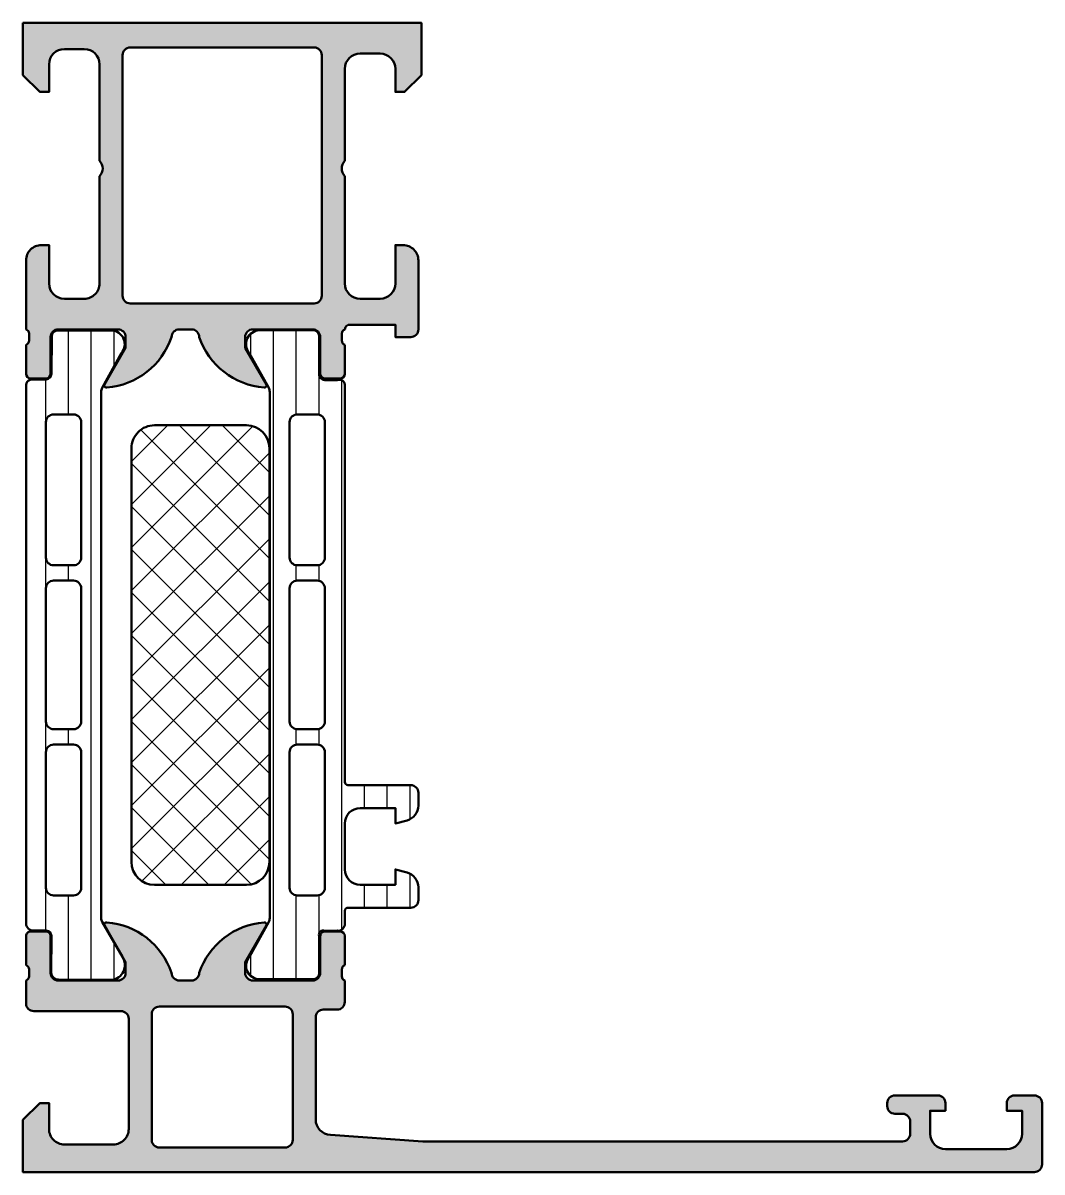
# Model space of a CAD drawing. Extents: x 0 to 66.5, y 0 to 75.
import ezdxf

# ---------------------------------------------------------------- set-up
doc = ezdxf.new("R2010")
doc.units = 0
for name, color, linetype, lineweight in [('0S-Alu contour', 7, 'Continuous', 50), ('0S-Alu hatch', 252, 'Continuous', 25), ('0S-Plastic contour', 254, 'Continuous', 50), ('0S-Plastic hatch', 253, 'Continuous', 25), ('0S-PT contour', 91, 'Continuous', 50), ('0S-PT hatch', 103, 'Continuous', 25)]:
    doc.layers.add(name, color=color, linetype=linetype, lineweight=lineweight)
pattern_1 = [(90, (0, 0), (-1.4859, 0), [])]

# ---------------------------------------------------------------- blocks, each defined once
blk = doc.blocks.new('345140__3A5CE8E8_2E80_4DE3_9495_F932946E5FD6_')
at = {"layer": '0S-Alu hatch'}
h = blk.add_hatch(color=256, dxfattribs=at)
edge = h.paths.add_edge_path()
edge.add_line((0.0001574706984684, 75), (0.0001574706984719, 71.59999843788682))
edge.add_line((0.0001574706984719, 71.59999843788682), (1.100133056635961, 70.50000020218431))
edge.add_line((1.100133056635961, 70.50000020218431), (1.7001391601516, 70.50000020218431))
edge.add_line((1.7001391601516, 70.50000020218431), (1.700139158585913, 72.2999546848608))
edge.add_ellipse((2.700195120317409, 72.2999546848608), major_axis=(-1.000055961731495, 0), ratio=1, start_angle=270, end_angle=360, ccw=False)
edge.add_line((2.700195120317408, 73.3000106465923), (4.000118977916916, 73.30001064493649))
edge.add_ellipse((4.000118976628976, 72.30000457577535), major_axis=(-1.000006069161145, 0), ratio=1, start_angle=180, end_angle=269.9999999262069, ccw=False)
edge.add_line((5.000125045790121, 72.30000457577535), (5.000125045771707, 65.99999972534715))
edge.add_ellipse((4.475149253439255, 65.49999972534715), major_axis=(-0.7249824705019325, 0), ratio=1, start_angle=136.3958616163865, end_angle=223.6041383836135, ccw=False)
edge.add_line((5.000125045771707, 64.99999972534715), (5.000125046254437, 57.99996865398469))
edge.add_ellipse((4.000156117134165, 57.99996865398469), major_axis=(-0.9999689291202722, 0), ratio=1, start_angle=90, end_angle=180, ccw=False)
edge.add_line((4.000156117134164, 56.99999972486442), (2.700157974964741, 56.99999972513244))
edge.add_ellipse((2.700157975336073, 58.00001854049391), major_axis=(-1.000018815361471, 0), ratio=1, start_angle=0, end_angle=89.9999999787247, ccw=False)
edge.add_line((1.700139159974601, 58.00001854049391), (1.700139160151589, 60.49999972534715))
edge.add_line((1.700139160151589, 60.49999972534715), (1.200173525720116, 60.49999972593763))
edge.add_arc((1.200173525720116, 59.49996535977863), 1.000034366158999, 89.99999999999999, 180)
edge.add_line((0.2001391595611173, 59.49996535977863), (0.2001391601515934, 54.99999209595261))
edge.add_ellipse((0.1217892216586335, 54.73282216398859), major_axis=(-0.278421416933952, 0), ratio=1, start_angle=178.8177300699855, end_angle=253.6557596835142, ccw=False)
edge.add_line((0.40015136718284, 54.72707748413066), (0.4001513671828399, 54.27349472045897))
edge.add_ellipse((0.121200263703141, 54.26787859676678), major_axis=(-0.2790076324724248, 0), ratio=1, start_angle=106.43499743846701, end_angle=181.1533803407863, ccw=False)
edge.add_line((0.2001391601515914, 54.00027084350583), (0.2001391601515899, 52.10028915405271))
edge.add_arc((0.500139160151587, 52.10028915405271), 0.2999999999999971, 180, 270)
edge.add_line((0.500139160151587, 51.80028915405272), (1.50011474608909, 51.80028915405272))
edge.add_arc((1.50011474608909, 52.10028915405271), 0.2999999999999971, 270, 360)
edge.add_line((1.800114746089088, 52.10028915405271), (1.800114745377682, 54.50024417056831))
edge.add_ellipse((2.300141419026619, 54.5002441705683), major_axis=(-0.5000266736489376, 0), ratio=1, start_angle=269.9978102314421, end_angle=360, ccw=False)
edge.add_line((2.300160529381642, 55.00027084385205), (6.200016656277973, 55.00012179546044))
edge.add_ellipse((6.199997547166002, 54.50013467805168), major_axis=(-0.499987117773932, 0), ratio=1, start_angle=180, end_angle=269.99781020064813, ccw=False)
edge.add_line((6.699984664939933, 54.50013467805168), (6.699984664912335, 53.80012484741747))
edge.add_line((6.699984664912335, 53.80012484741747), (5.311740036006072, 51.39560671997603))
edge.add_arc((5.435582751888044, 51.33769689995991), 0.1367134431258405, 154.9388426485064, 284.9266257937783)
edge.add_arc((5.082368910446508, 56.06599274338801), 4.875892439423827, 274.5692014039208, 341.2677855828937)
edge.add_ellipse((10.19998485255331, 54.50012160801862), major_axis=(-0.5000001876410686, 0), ratio=1, start_angle=270.00000000094815, end_angle=359.9999785025289, ccw=False)
edge.add_line((10.19998485254504, 55.00012179565969), (11.0001563416835, 55.00012179567289))
edge.add_ellipse((11.0001563416835, 54.50012543501626), major_axis=(-0.4999963606566383, 0), ratio=1, start_angle=179.9995829571355, end_angle=270, ccw=False)
edge.add_arc((16.12062190575922, 56.06965572022724), 4.879771756982369, 198.7621854596147, 265.400827553559)
edge.add_arc((15.76322648248944, 51.33880868128462), 0.1374545691289006, 255.7276897628194, 384.4068417937042)
edge.add_line((15.88839733123315, 51.39560671997602), (14.50015270232688, 53.80012484741746))
edge.add_line((14.50015270232688, 53.80012484741746), (14.50015270229929, 54.50013467805168))
edge.add_ellipse((15.00013982007323, 54.50013467805168), major_axis=(-0.4999871177739426, 0), ratio=1, start_angle=269.9982106718851, end_angle=360, ccw=False)
edge.add_line((15.00015543450443, 55.0001217955818), (18.90014030991278, 55.00000000046758))
edge.add_ellipse((18.90012469424531, 54.49997332706248), major_axis=(-0.5000266736489385, 0), ratio=1, start_angle=180, end_angle=269.9982106717751, ccw=False)
edge.add_line((19.40015136789425, 54.49997332706248), (19.40015136718284, 52.10001831063578))
edge.add_arc((19.70015136718284, 52.10001831054686), 0.3000000000000043, 180, 270)
edge.add_line((19.70015136718284, 51.80001831054686), (20.70012695312034, 51.80001831054686))
edge.add_arc((20.70012695312034, 52.10001831054686), 0.3000000000000043, 270, 360)
edge.add_line((21.00012695312035, 52.10001831054686), (21.00012695312035, 54))
edge.add_ellipse((21.11859771858563, 54.29654686523864), major_axis=(-0.3193358194014536, 0), ratio=1, start_angle=4.188379779241984, end_angle=68.22324244151127, ccw=False)
edge.add_line((20.80011474608909, 54.27322387695312), (20.80011474608909, 54.72680664062498))
edge.add_ellipse((21.11870884865205, 54.70350972941933), major_axis=(-0.3194447499327866, 0), ratio=1, start_angle=291.7645361812771, end_angle=355.8177407058039, ccw=False)
edge.add_line((21.00026094961193, 55.00018302358752), (21.04028052520113, 55.15022492508081))
edge.add_ellipse((21.29947245831413, 55.00083297190196), major_axis=(-0.2991628550897488, 0), ratio=1, start_angle=269.8779019582035, end_angle=330.0418931652756, ccw=False)
edge.add_line((21.30010997771694, 55.29999514771043), (24.30001830577385, 55.29999514771043))
edge.add_line((24.30001830577385, 55.29999514771043), (24.30001830577385, 54.49999972534715))
edge.add_line((24.30001830577385, 54.49999972534715), (25.30005286085724, 54.50000735381119))
edge.add_arc((25.3000490463945, 54.99997661371016), 0.4999692599135193, 270.0004371321068, 359.999222876017)
edge.add_line((25.80001830626204, 54.999969832441), (25.80007934466332, 59.49989869042231))
edge.add_arc((24.79999187036116, 59.49991225477821), 1.000087474394157, 359.9992228877419, 450)
edge.add_line((24.79999187036116, 60.49999972917237), (24.3000793409301, 60.49999972534715))
edge.add_line((24.3000793409301, 60.49999972534715), (24.30007934474892, 58.00008712280979))
edge.add_ellipse((23.29999194345704, 58.00008712280978), major_axis=(-1.000087401291885, 0), ratio=1, start_angle=90, end_angle=180, ccw=False)
edge.add_line((23.29999194345704, 56.9999997215179), (22.00008942679752, 56.99999972361866))
edge.add_ellipse((22.00008942974336, 58.00005852307612), major_axis=(-1.000058799457455, 0), ratio=1, start_angle=0, end_angle=89.99999983122598, ccw=False)
edge.add_line((21.0000306302859, 58.00005852307612), (21.00003063201439, 64.99999972534715))
edge.add_ellipse((21.52486997233274, 65.49999972534715), major_axis=(-0.7248836686985065, 0), ratio=1, start_angle=-43.61157673631351, end_angle=43.61157673631362, ccw=False)
edge.add_line((21.00003063201439, 65.99999972534715), (21.00003063090152, 72.00038766034935))
edge.add_ellipse((22.00008544070263, 72.00038766034936), major_axis=(-1.00005480980111, 0), ratio=1, start_angle=270, end_angle=360, ccw=False)
edge.add_line((22.00008544070263, 73.00044247015047), (23.29999301567918, 73.00044247238465))
edge.add_ellipse((23.29999301452374, 72.00035614156478), major_axis=(-1.000086330819868, 0), ratio=1, start_angle=180, end_angle=269.99999993380396, ccw=False)
edge.add_line((24.30007934534361, 72.00035614156478), (24.3000793409301, 70.49999257278978))
edge.add_line((24.3000793409301, 70.49999257278978), (24.9000549268676, 70.49999257278978))
edge.add_line((24.9000549268676, 70.49999257278978), (26.00003051757813, 71.5999679203087))
edge.add_line((26.00003051757813, 71.5999679203087), (26, 75))
edge.add_line((26, 75), (0.0001574706984684, 75))
edge = h.paths.add_edge_path()
edge.add_ellipse((7.000143045428377, 72.89999111938252), major_axis=(-0.5000027408751038, 0), ratio=1, start_angle=270, end_angle=360, ccw=False)
edge.add_line((7.000143045428377, 73.39999386025762), (19.00001263235802, 73.39999386025761))
edge.add_ellipse((19.00001263235771, 72.89999111938249), major_axis=(-0.500002740875118, 0), ratio=1, start_angle=180, end_angle=269.9999999999642, ccw=False)
edge.add_line((19.50001537323283, 72.89999111938249), (19.50001537322533, 57.19999667358933))
edge.add_ellipse((19.00001263235771, 57.19999941445696), major_axis=(-0.5000027408751234, 0), ratio=1, start_angle=90.00000000003581, end_angle=179.9996859215194, ccw=False)
edge.add_line((19.00001263235803, 56.69999667358183), (7.000143045428369, 56.69999667358183))
edge.add_ellipse((7.000143045428369, 57.19999941445693), major_axis=(-0.5000027408751038, 0), ratio=1, start_angle=0, end_angle=90, ccw=False)
edge.add_line((6.500140304553266, 57.19999941445693), (6.500140304553273, 72.89999111938252))
at = {"layer": '0S-Alu contour', "color": 7}
for points in [[(0.0001574706984684, 75), (0.0001574706984719, 71.59999843788682), (1.100133056635961, 70.50000020218431), (1.7001391601516, 70.50000020218431), (1.700139158585913, 72.2999546848608)], [(24.30007934534361, 72.00035614156478), (24.3000793409301, 70.49999257278978), (24.9000549268676, 70.49999257278978), (26.00003051757813, 71.5999679203087), (26, 75), (0.0001574706984684, 75)], [(2.700195120317408, 73.3000106465923), (4.000118977916916, 73.30001064493649)], [(6.500140304553266, 57.19999941445693), (6.500140304553273, 72.89999111938252)], [(7.000143045428377, 73.39999386025762), (19.00001263235802, 73.39999386025761)], [(19.50001537323283, 72.89999111938249), (19.50001537322533, 57.19999667358933)], [(22.00008544070263, 73.00044247015047), (23.29999301567918, 73.00044247238465)], [(5.000125045790121, 72.30000457577535), (5.000125045771707, 65.99999972534715)], [(21.00003063201439, 65.99999972534715), (21.00003063090152, 72.00038766034935)], [(5.000125045771707, 64.99999972534715), (5.000125046254437, 57.99996865398469)], [(21.0000306302859, 58.00005852307612), (21.00003063201439, 64.99999972534715)], [(1.700139159974601, 58.00001854049391), (1.700139160151589, 60.49999972534715), (1.200173525720116, 60.49999972593763)], [(24.79999187036116, 60.49999972917237), (24.3000793409301, 60.49999972534715), (24.30007934474892, 58.00008712280979)], [(0.2001391595611173, 59.49996535977863), (0.2001391601515934, 54.99999209595261)], [(25.80001830626204, 54.999969832441), (25.80007934466332, 59.49989869042231)], [(4.000156117134164, 56.99999972486442), (2.700157974964741, 56.99999972513244)], [(19.00001263235803, 56.69999667358183), (7.000143045428369, 56.69999667358183)], [(23.29999194345704, 56.9999997215179), (22.00008942679752, 56.99999972361866)], [(2.300160529381642, 55.00027084385205), (6.200016656277973, 55.00012179546044)], [(10.19998485254504, 55.00012179565969), (11.0001563416835, 55.00012179567289)], [(15.00015543450443, 55.0001217955818), (18.90014030991278, 55.00000000046758)], [(21.00026094961193, 55.00018302358752), (21.04028052520113, 55.15022492508081)], [(21.30010997771694, 55.29999514771043), (24.30001830577385, 55.29999514771043), (24.30001830577385, 54.49999972534715), (25.30005286085724, 54.50000735381119)], [(0.2001391601515914, 54.00027084350583), (0.2001391601515899, 52.10028915405271)], [(0.40015136718284, 54.72707748413066), (0.4001513671828399, 54.27349472045897)], [(1.800114746089088, 52.10028915405271), (1.800114745377682, 54.50024417056831)], [(6.699984664939933, 54.50013467805168), (6.699984664912335, 53.80012484741747), (5.311740036006072, 51.39560671997603)], [(15.88839733123315, 51.39560671997602), (14.50015270232688, 53.80012484741746), (14.50015270229929, 54.50013467805168)], [(19.40015136789425, 54.49997332706248), (19.40015136718284, 52.10001831063578)], [(20.80011474608909, 54.27322387695312), (20.80011474608909, 54.72680664062498)], [(21.00012695312035, 52.10001831054686), (21.00012695312035, 54)], [(0.500139160151587, 51.80028915405272), (1.50011474608909, 51.80028915405272)], [(19.70015136718284, 51.80001831054686), (20.70012695312034, 51.80001831054686)]]:
    blk.add_lwpolyline(points, dxfattribs=at)
at = {"layer": '0S-Alu contour', "color": 7, "extrusion": (0, 0, -1)}
for centre, radius, start, end in [((-2.700195120317409, 72.2999546848608), 1.000055961731495, 0, 89.99999999999999), ((-4.000118976628976, 72.30000457577535), 1.000006069161145, 90.0000000737931, 180), ((-7.000143045428377, 72.89999111938252), 0.5000027408751038, 0, 90), ((-19.00001263235771, 72.89999111938249), 0.500002740875118, 90.00000000003583, 180), ((-22.00008544070263, 72.00038766034936), 1.00005480980111, 0, 90), ((-23.29999301452374, 72.00035614156478), 1.000086330819868, 90.00000006619604, 180), ((-4.475149253439255, 65.49999972534715), 0.7249824705019325, 136.3958616163865, 223.6041383836135), ((-21.52486997233274, 65.49999972534715), 0.7248836686985065, 316.3884232636864, 43.61157673631359), ((-2.700157975336073, 58.00001854049391), 1.000018815361471, 270.0000000212753, 0), ((-4.000156117134165, 57.99996865398469), 0.9999689291202722, 180, 270.0000000000001), ((-22.00008942974336, 58.00005852307612), 1.000058799457455, 270.000000168774, 0), ((-23.29999194345704, 58.00008712280978), 1.000087401291885, 180, 270), ((-7.000143045428369, 57.19999941445693), 0.5000027408751038, 270, 0), ((-19.00001263235771, 57.19999941445696), 0.5000027408751234, 180.0003140784807, 269.9999999999642), ((-0.1217892216586335, 54.73282216398859), 0.278421416933952, 106.3442403164858, 181.1822699300146), ((-2.300141419026619, 54.5002441705683), 0.5000266736489376, 0, 90.00218976855793), ((-6.199997547166002, 54.50013467805168), 0.499987117773932, 90.0021897993519, 180), ((-10.19998485255331, 54.50012160801862), 0.5000001876410686, 2.14974711152e-05, 89.99999999905182), ((-11.0001563416835, 54.50012543501626), 0.4999963606566383, 90, 180.0004170428646), ((-15.00013982007323, 54.50013467805168), 0.4999871177739426, 0, 90.0017893281149), ((-18.90012469424531, 54.49997332706248), 0.5000266736489385, 90.00178932822492, 180), ((-21.11870884865205, 54.70350972941933), 0.3194447499327866, 4.182259294196083, 68.23546381872292), ((-21.29947245831413, 55.00083297190196), 0.2991628550897489, 29.95810683472437, 90.1220980417965), ((-0.121200263703141, 54.26787859676678), 0.2790076324724248, 178.8466196592137, 253.565002561533), ((-21.11859771858563, 54.29654686523864), 0.3193358194014536, 291.7767575584887, 355.811620220758)]:
    blk.add_arc(centre, radius, start, end, dxfattribs=at)
at = {"layer": '0S-Alu contour', "color": 7}
for centre, radius, start, end in [((1.200173525720116, 59.49996535977863), 1.000034366158999, 89.99999999999999, 180), ((24.79999187036116, 59.49991225477821), 1.000087474394157, 359.9992228877419, 90), ((25.3000490463945, 54.99997661371016), 0.4999692599135193, 270.0004371321068, 359.999222876017), ((5.082368910446508, 56.06599274338801), 4.875892439423827, 274.5692014039208, 341.2677855828937), ((16.12062190575922, 56.06965572022724), 4.879771756982369, 198.7621854596147, 265.400827553559), ((0.500139160151587, 52.10028915405271), 0.2999999999999971, 180, 270), ((1.50011474608909, 52.10028915405271), 0.2999999999999971, 270, 0), ((19.70015136718284, 52.10001831054686), 0.3000000000000043, 180, 270), ((20.70012695312034, 52.10001831054686), 0.3000000000000043, 270, 0), ((5.435582751888044, 51.33769689995991), 0.1367134431258405, 154.9388426485064, 284.9266257937783), ((15.76322648248944, 51.33880868128462), 0.1374545691289006, 255.7276897628194, 24.40684179370422)]:
    blk.add_arc(centre, radius, start, end, dxfattribs=at)
blk = doc.blocks.new('284029__6C967321_8BCE_436F_8536_3981A26E4BB9___B4B2173B_3DB2_45FA_884F_C3C6D4D5EE3D_')
at = {"layer": '0S-Plastic hatch'}
h = blk.add_hatch(dxfattribs=at)
h.set_pattern_fill('ANSI31', color=256, scale=0.4680000000000001, angle=45, style=0)
h.set_pattern_definition(pattern_1)
edge = h.paths.add_edge_path()
edge.add_line((16.09999719054779, 50.928328427856), (16.10108350294099, 16.57406071779393))
edge.add_ellipse((15.60108350319096, 16.57404490735072), major_axis=(-0.5000000000000064, 0), ratio=1, start_angle=150.0020786985154, end_angle=180.0018117430833, ccw=False)
edge.add_line((16.03410527483152, 16.32406061727377), (14.77427940427123, 14.04035601601887))
edge.add_arc((15.44455434043969, 13.46508368657681), 0.8832931240971642, 139.3617207793008, 268.0641161730198)
edge.add_line((15.41471571078897, 12.58229469748718), (18.89125720659501, 12.58229469748718))
edge.add_arc((18.91920642901632, 12.98455624391015), 0.4032313365359262, 266.0254638757772, 363.6279565234689)
edge.add_line((19.3216296786772, 13.01007170778847), (19.32668146380007, 15.41007007712664))
edge.add_ellipse((19.58873579503083, 15.49028884823142), major_axis=(-0.2740575190618956, 0), ratio=1, start_angle=-111.8666704224758, end_angle=17.020137283263296, ccw=False)
edge.add_line((19.69080796634633, 15.7446287695912), (20.50113929916125, 15.75395173552451))
edge.add_arc((20.56850854711633, 16.18219831329273), 0.4335132603972247, 261.0598321009001, 363.693875231136)
edge.add_line((21.00112118844271, 16.21012767964506), (21.00244173343265, 17.0511999247707))
edge.add_ellipse((21.20244173343264, 17.05119992477283), major_axis=(-0.1999999999999886, 0), ratio=1, start_angle=270, end_angle=360, ccw=False)
edge.add_line((21.20244173343264, 17.25119992477281), (25.30244173342101, 17.25119992477281))
edge.add_arc((25.30244173342101, 17.75119992477281), 0.5000000000000036, 270, 360)
edge.add_line((25.80244173342101, 17.75119992477281), (25.80244173342055, 18.5819491481314))
edge.add_arc((24.80244173342109, 18.58194914813084), 0.9999999999994599, 0, 74.99999999881398)
edge.add_line((25.06126077854347, 19.54787497441403), (24.30244173342112, 19.75119992477275))
edge.add_line((24.30244173342112, 19.75119992477275), (24.302441733421, 18.75119992477281))
edge.add_line((24.302441733421, 18.75119992477281), (22.00244173343352, 18.75119992477281))
edge.add_ellipse((22.00415097915386, 19.75532640897445), major_axis=(-1.004127938958017, 0), ratio=1, start_angle=0.23408772135940126, end_angle=89.90246998472912, ccw=False)
edge.add_line((21.00003142070596, 19.75122395379788), (21.00003142070597, 22.75110230794217))
edge.add_ellipse((22.00415076727368, 22.74707395209522), major_axis=(-1.004127427074073, 0), ratio=1, start_angle=270.0975179748876, end_angle=359.7701403215255, ccw=False)
edge.add_line((22.00244173343606, 23.75119992477282), (24.30244173342101, 23.75119992477282))
edge.add_line((24.30244173342101, 23.75119992477282), (24.30244173342101, 22.75119992477281))
edge.add_line((24.30244173342101, 22.75119992477281), (25.06126077850767, 22.95452487509188))
edge.add_arc((24.80244173342088, 23.92045070138523), 1.000000000000064, 284.9999999990658, 360)
edge.add_line((25.80244173342094, 23.92045070138523), (25.80244173342095, 24.75119992477287))
edge.add_arc((25.302441733421, 24.75119992477288), 0.4999999999999503, 0, 89.99999999999959)
edge.add_line((25.30244173342101, 25.25119992477283), (21.20244173343226, 25.25119992477282))
edge.add_ellipse((21.20417028632799, 25.45537302061607), major_axis=(-0.2041804127758791, 0), ratio=1, start_angle=1.1558689438039096, end_angle=89.5149389341509, ccw=False)
edge.add_line((21.00003142070596, 25.45125422177676), (21.00000849914795, 51.29262103132893))
edge.add_arc((20.63668122101281, 51.34922155597173), 0.367709573477402, 351.1454142315762, 471.8227117251533)
edge.add_line((20.49999038908544, 51.69058052669601), (19.68965905628717, 51.69611319569975))
edge.add_ellipse((19.69230922716283, 52.06527232379972), major_axis=(-0.3691686406849819, 0), ratio=1, start_angle=-4.239506456008485, end_angle=89.58868415770633, ccw=False)
edge.add_line((19.32415072745141, 52.09256342776115), (19.32359141249395, 54.49256182114654))
edge.add_arc((18.91766020671792, 54.54193255763111), 0.4089225029804655, 353.0655502631184, 453.8958907689712)
edge.add_line((18.88987648373765, 54.94991010380388), (15.41333498793194, 54.95175802088023))
edge.add_arc((15.47884984092337, 54.0385964783062), 0.9155087103892959, 94.10365924131355, 219.0411477917761)
edge.add_line((14.76777989663226, 53.46193736485656), (16.03300085204977, 51.17832827560709))
edge.add_ellipse((15.59999719079771, 50.92831261741274), major_axis=(-0.5000000000000479, 0), ratio=1, start_angle=180.0018117430833, end_angle=210.0020718972245, ccw=False)
edge = h.paths.add_edge_path()
edge.add_line((19.70055980057427, 48.95118757408027), (19.70055980057428, 40.10119367941413))
edge.add_ellipse((19.20055979841697, 40.10119368129159), major_axis=(-0.5000000021573073, 0), ratio=1, start_angle=90.0000000000012, end_angle=180, ccw=False)
edge.add_line((19.20055979841698, 39.60119367913428), (17.90054547995957, 39.60119367939569))
edge.add_ellipse((17.90054548006519, 40.10119004005219), major_axis=(-0.4999963606565104, 0), ratio=1, start_angle=0, end_angle=89.9999999878957, ccw=False)
edge.add_line((17.40054911940869, 40.10119004005219), (17.40054911940869, 48.95119121525063))
edge.add_ellipse((17.9005454800653, 48.95119121524987), major_axis=(-0.4999963606566134, 0), ratio=1, start_angle=270, end_angle=360, ccw=False)
edge.add_line((17.9005454800653, 49.45118757590648), (19.20055979849174, 49.4511875761679))
edge.add_ellipse((19.20055979848665, 48.95118757408027), major_axis=(-0.5000000020876243, 0), ratio=1, start_angle=180, end_angle=269.9999999994162, ccw=False)
edge = h.paths.add_edge_path()
edge.add_line((17.40054911941155, 29.4011875765917), (17.40054911941155, 38.10119368010737))
edge.add_ellipse((17.90054911941156, 38.10119368010737), major_axis=(-0.5000000000000142, 0), ratio=1, start_angle=270, end_angle=360, ccw=False)
edge.add_line((17.90054911941156, 38.60119368010739), (19.20055980055349, 38.60119368010739))
edge.add_ellipse((19.20055980056391, 38.1011936801074), major_axis=(-0.5, 0), ratio=1, start_angle=180, end_angle=270.00000000119405, ccw=False)
edge.add_line((19.70055980056391, 38.1011936801074), (19.70055980056389, 29.40118757659171))
edge.add_ellipse((19.20055980056389, 29.40118757659171), major_axis=(-0.5, 0), ratio=1, start_angle=90.0000000000004, end_angle=180, ccw=False)
edge.add_line((19.2005598005639, 28.90118757659171), (17.90054911941154, 28.90118757659171))
edge.add_ellipse((17.90054911941154, 29.4011875765917), major_axis=(-0.4999999999999929, 0), ratio=1, start_angle=0, end_angle=90, ccw=False)
edge = h.paths.add_edge_path()
edge.add_line((19.70055980056389, 27.40118757477874), (19.70055980056389, 18.55117842131831))
edge.add_ellipse((19.20057505935296, 18.55117842131831), major_axis=(-0.4999847412109304, 0), ratio=1, start_angle=90, end_angle=180, ccw=False)
edge.add_line((19.20057505935296, 18.05119368010738), (17.9005643782006, 18.05119368010738))
edge.add_ellipse((17.9005643782006, 18.55120893889644), major_axis=(-0.5000152587890554, 0), ratio=1, start_angle=0, end_angle=90, ccw=False)
edge.add_line((17.40054911941155, 18.55120893889644), (17.40054911941155, 27.40118757659171))
edge.add_ellipse((17.90054548005487, 27.40119121594838), major_axis=(-0.4999963606565677, 0), ratio=1, start_angle=-89.9999999878948, end_angle=0.00041704286462618256, ccw=False)
edge.add_line((17.90054547994924, 27.90118757660494), (19.20055979847627, 27.90118757686637))
edge.add_ellipse((19.20055979847628, 27.40118757477875), major_axis=(-0.5000000020876172, 0), ratio=1, start_angle=180, end_angle=270.0000000000004, ccw=False)
at = {"layer": '0S-Alu contour', "color": 7}
for points in [[(17.40054911940869, 40.10119004005219), (17.40054911940869, 48.95119121525063)], [(17.9005454800653, 49.45118757590648), (19.20055979849174, 49.4511875761679)], [(19.70055980057427, 48.95118757408027), (19.70055980057428, 40.10119367941413)], [(19.20055979841698, 39.60119367913428), (17.90054547995957, 39.60119367939569)], [(17.90054911941156, 38.60119368010739), (19.20055980055349, 38.60119368010739)], [(17.40054911941155, 29.4011875765917), (17.40054911941155, 38.10119368010737)], [(19.70055980056391, 38.1011936801074), (19.70055980056389, 29.40118757659171)], [(19.2005598005639, 28.90118757659171), (17.90054911941154, 28.90118757659171)], [(17.90054547994924, 27.90118757660494), (19.20055979847627, 27.90118757686637)], [(17.40054911941155, 18.55120893889644), (17.40054911941155, 27.40118757659171)], [(19.70055980056389, 27.40118757477874), (19.70055980056389, 18.55117842131831)], [(19.20057505935296, 18.05119368010738), (17.9005643782006, 18.05119368010738)]]:
    blk.add_lwpolyline(points, dxfattribs=at)
at = {"layer": '0S-Alu contour', "color": 7, "extrusion": (0, 0, -1)}
for centre, radius, start, end in [((-17.9005454800653, 48.95119121524987), 0.4999963606566134, 0, 90), ((-19.20055979848665, 48.95118757408027), 0.5000000020876243, 90.0000000005838, 180), ((-17.90054548006519, 40.10119004005219), 0.4999963606565104, 270.0000000121043, 0), ((-19.20055979841697, 40.10119368129159), 0.5000000021573073, 180, 269.9999999999988), ((-17.90054911941156, 38.10119368010737), 0.5000000000000142, 0, 90), ((-19.20055980056391, 38.1011936801074), 0.5, 89.99999999880595, 180), ((-17.90054911941154, 29.4011875765917), 0.4999999999999929, 270, 0), ((-19.20055980056389, 29.40118757659171), 0.5, 180, 269.9999999999996), ((-17.90054548005487, 27.40119121594838), 0.4999963606565677, 359.9995829571354, 89.99999998789487), ((-19.20055979847628, 27.40118757477875), 0.5000000020876172, 89.99999999999959, 180), ((-17.9005643782006, 18.55120893889644), 0.5000152587890554, 270, 0), ((-19.20057505935296, 18.55117842131831), 0.4999847412109304, 180, 270)]:
    blk.add_arc(centre, radius, start, end, dxfattribs=at)
at = {"layer": '0S-Plastic contour', "color": 7}
for points in [[(18.88987648373765, 54.94991010380388), (15.41333498793194, 54.95175802088023)], [(19.32415072745141, 52.09256342776115), (19.32359141249395, 54.49256182114654)], [(14.76777989663226, 53.46193736485656), (16.03300085204977, 51.17832827560709)], [(20.49999038908544, 51.69058052669601), (19.68965905628717, 51.69611319569975)], [(21.00003142070596, 25.45125422177676), (21.00000849914795, 51.29262103132893)], [(16.09999719054779, 50.928328427856), (16.10108350294099, 16.57406071779393)], [(25.30244173342101, 25.25119992477283), (21.20244173343226, 25.25119992477282)], [(25.80244173342094, 23.92045070138523), (25.80244173342095, 24.75119992477287)], [(22.00244173343606, 23.75119992477282), (24.30244173342101, 23.75119992477282), (24.30244173342101, 22.75119992477281), (25.06126077850767, 22.95452487509188)], [(21.00003142070596, 19.75122395379788), (21.00003142070597, 22.75110230794217)], [(25.06126077854347, 19.54787497441403), (24.30244173342112, 19.75119992477275), (24.302441733421, 18.75119992477281), (22.00244173343352, 18.75119992477281)], [(25.80244173342101, 17.75119992477281), (25.80244173342055, 18.5819491481314)], [(21.20244173343264, 17.25119992477281), (25.30244173342101, 17.25119992477281)], [(21.00112118844271, 16.21012767964506), (21.00244173343265, 17.0511999247707)], [(16.03410527483152, 16.32406061727377), (14.77427940427123, 14.04035601601887)], [(19.69080796634633, 15.7446287695912), (20.50113929916125, 15.75395173552451)], [(19.3216296786772, 13.01007170778847), (19.32668146380007, 15.41007007712664)], [(15.41471571078897, 12.58229469748718), (18.89125720659501, 12.58229469748718)]]:
    blk.add_lwpolyline(points, dxfattribs=at)
for centre, radius, start, end in [((15.47884984092337, 54.0385964783062), 0.9155087103892959, 94.10365924131355, 219.0411477917761), ((18.91766020671792, 54.54193255763111), 0.4089225029804655, 353.0655502631184, 93.89589076897128), ((20.63668122101281, 51.34922155597173), 0.367709573477402, 351.1454142315762, 111.8227117251534), ((25.302441733421, 24.75119992477288), 0.4999999999999503, 0, 89.99999999999959), ((24.80244173342088, 23.92045070138523), 1.000000000000064, 284.9999999990658, 0), ((24.80244173342109, 18.58194914813084), 0.9999999999994599, 0, 74.99999999881398), ((25.30244173342101, 17.75119992477281), 0.5000000000000036, 270, 0), ((20.56850854711633, 16.18219831329273), 0.4335132603972247, 261.0598321009001, 3.693875231136016), ((15.44455434043969, 13.46508368657681), 0.8832931240971642, 139.3617207793008, 268.0641161730198), ((18.91920642901632, 12.98455624391015), 0.4032313365359262, 266.0254638757772, 3.627956523468918)]:
    blk.add_arc(centre, radius, start, end, dxfattribs=at)
at = {"layer": '0S-Plastic contour', "color": 7, "extrusion": (0, 0, -1)}
for centre, radius, start, end in [((-19.69230922716283, 52.06527232379972), 0.3691686406849819, 270.4113158422937, 4.239506456008588), ((-15.59999719079771, 50.92831261741274), 0.5000000000000479, 149.9979281027755, 179.9981882569167), ((-21.20417028632799, 25.45537302061607), 0.2041804127758791, 270.4850610658491, 358.8441310561961), ((-22.00415076727368, 22.74707395209522), 1.004127427074073, 0.2298596784744825, 89.90248202511243), ((-22.00415097915386, 19.75532640897445), 1.004127938958017, 270.0975300152709, 359.7659122786406), ((-21.20244173343264, 17.05119992477283), 0.1999999999999886, 0, 90), ((-15.60108350319096, 16.57404490735072), 0.5000000000000064, 179.9981882569167, 209.9979213014846), ((-19.58873579503083, 15.49028884823142), 0.2740575190618956, 342.9798627167367, 111.8666704224758)]:
    blk.add_arc(centre, radius, start, end, dxfattribs=at)
blk = doc.blocks.new('284029__3027B0BE_761D_4529_BD73_6FEE721630F0___88CFD645_CF17_488F_B26C_5F956BA69B04_')
at = {"layer": '0S-Plastic hatch'}
h = blk.add_hatch(dxfattribs=at)
h.set_pattern_fill('ANSI31', color=256, scale=0.4680000000000001, angle=45, style=0)
h.set_pattern_definition(pattern_1)
edge = h.paths.add_edge_path()
edge.add_line((0.1987532964417851, 51.29234717966991), (0.1998659857365317, 16.20985382798593))
edge.add_arc((0.6730301935500261, 16.23670265995356), 0.4739253394088545, 183.2476609344371, 273.2482748984882)
edge.add_line((0.6998840957990664, 15.76353873987111), (1.510215428613965, 15.76809476578995))
edge.add_ellipse((1.472089403200709, 15.3825302808127), major_axis=(-0.3874449198138839, 0), ratio=1, start_angle=184.0525327056627, end_angle=264.3527424230424, ccw=False)
edge.add_line((1.85856558419209, 15.40991143155375), (1.846000800190438, 13.00991303816827))
edge.add_arc((2.328333720059912, 13.03808320763777), 0.4831548447834849, 183.3425054160839, 267.8251037892758)
edge.add_line((2.309998001146823, 12.55527640833841), (5.786539496952661, 12.5364510499684))
edge.add_arc((5.676151401232123, 13.50215883508141), 0.9719964289567464, 276.5210604192207, 393.6342633868238)
edge.add_line((6.485426062291134, 14.04053749445833), (5.166873632834733, 16.32414658370769))
edge.add_ellipse((5.599877294086778, 16.57416224190209), major_axis=(-0.5000000000000542, 0), ratio=1, start_angle=0.0018117434855753345, end_angle=30.00207189723062, ccw=False)
edge.add_line((5.099877294336694, 16.57414643145758), (5.098790981943494, 50.92841414152101))
edge.add_ellipse((5.59879098169355, 50.92842995196411), major_axis=(-0.500000000000026, 0), ratio=1, start_angle=-29.997921301459883, end_angle=0.0018117430832944592, ccw=False)
edge.add_line((5.165769210052866, 51.17841424204089), (6.420119267317205, 53.46211884329597))
edge.add_arc((5.756070386405606, 54.04190869305692), 0.881542503867948, 318.8753597968106, 448.1090594819553)
edge.add_line((5.785158774095377, 54.92297114931492), (2.308617278289493, 54.92102736219511))
edge.add_arc((2.25157619766596, 54.560386060437), 0.3651244081302739, 81.0122271228793, 190.7305830403662)
edge.add_line((1.892836518359957, 54.49240315152668), (1.868314703186172, 52.09240478218818))
edge.add_ellipse((1.429109820231759, 52.15914648402561), major_axis=(-0.4442469853304079, 0), ratio=1, start_angle=100.36874248396072, end_angle=171.3594212110917, ccw=False)
edge.add_line((1.509066518538162, 51.72215413813029), (0.698735185723257, 51.72806377869955))
edge.add_arc((0.6045998573719003, 51.33136219972044), 0.4077175527351482, 76.65089683577499, 185.491109291609)
edge = h.paths.add_edge_path()
edge.add_line((1.499314684320593, 40.101287282718), (1.499314684320593, 48.95129643799652))
edge.add_ellipse((1.999299425531524, 48.95129643799652), major_axis=(-0.4999847412109306, 0), ratio=1, start_angle=270, end_angle=360, ccw=False)
edge.add_line((1.999299425531523, 49.45128117920745), (3.299310106683881, 49.45128117920745))
edge.add_ellipse((3.299310106683881, 48.9512659204184), major_axis=(-0.5000152587890554, 0), ratio=1, start_angle=180, end_angle=270, ccw=False)
edge.add_line((3.799325365472937, 48.9512659204184), (3.799325365486182, 40.10128364336646))
edge.add_ellipse((3.299329004829614, 40.10128364336646), major_axis=(-0.4999963606565676, 0), ratio=1, start_angle=90, end_angle=180, ccw=False)
edge.add_line((3.299329004829614, 39.60128728270989), (1.999314686403123, 39.60128728244847))
edge.add_ellipse((1.999314686408215, 40.10128728453608), major_axis=(-0.5000000020876172, 0), ratio=1, start_angle=0, end_angle=89.99999999941639, ccw=False)
edge = h.paths.add_edge_path()
edge.add_line((1.499314684320579, 29.40128117920746), (1.499314684320593, 38.10128728271794))
edge.add_ellipse((1.999314684320593, 38.10128728272314), major_axis=(-0.5, 0), ratio=1, start_angle=270, end_angle=360, ccw=False)
edge.add_line((1.999314684320593, 38.60128728272314), (3.299325365472951, 38.60128728272314))
edge.add_ellipse((3.299325365472951, 38.10128728272315), major_axis=(-0.4999999999999858, 0), ratio=1, start_angle=180, end_angle=270, ccw=False)
edge.add_line((3.799325365472937, 38.10128728272315), (3.799325365472937, 29.40128117920747))
edge.add_ellipse((3.299325365472923, 29.40128117920747), major_axis=(-0.5000000000000142, 0), ratio=1, start_angle=90, end_angle=180, ccw=False)
edge.add_line((3.299325365472923, 28.90128117920746), (1.999314684320579, 28.90128117920746))
edge.add_ellipse((1.999314684320579, 29.40128117920746), major_axis=(-0.5, 0), ratio=1, start_angle=0, end_angle=90, ccw=False)
edge = h.paths.add_edge_path()
edge.add_line((1.499314684310204, 18.55128728523456), (1.499314684310204, 27.40128117802326))
edge.add_ellipse((1.99931468646751, 27.40128117802326), major_axis=(-0.500000002157305, 0), ratio=1, start_angle=270.0000000000007, end_angle=360, ccw=False)
edge.add_line((1.999314686467504, 27.90128118018056), (3.299329004924913, 27.90128117991916))
edge.add_ellipse((3.299329004819286, 27.40128481926266), major_axis=(-0.4999963606565068, 0), ratio=1, start_angle=179.9995829571355, end_angle=269.99999998789593, ccw=False)
edge.add_line((3.799325365462547, 27.40128117990359), (3.799325365475794, 18.55128364406497))
edge.add_ellipse((3.299329004819172, 18.55128364406497), major_axis=(-0.4999963606566214, 0), ratio=1, start_angle=90.00000001210469, end_angle=180, ccw=False)
edge.add_line((3.299329004924805, 18.05128728340835), (1.999314686397822, 18.05128728314694))
edge.add_ellipse((1.999314686397825, 18.55128728523457), major_axis=(-0.5000000020876243, 0), ratio=1, start_angle=0, end_angle=89.99999999999972, ccw=False)
at = {"layer": '0S-Alu contour', "color": 7}
for points in [[(1.499314684320593, 40.101287282718), (1.499314684320593, 48.95129643799652)], [(1.999299425531523, 49.45128117920745), (3.299310106683881, 49.45128117920745)], [(3.799325365472937, 48.9512659204184), (3.799325365486182, 40.10128364336646)], [(3.299329004829614, 39.60128728270989), (1.999314686403123, 39.60128728244847)], [(1.999314684320593, 38.60128728272314), (3.299325365472951, 38.60128728272314)], [(1.499314684320579, 29.40128117920746), (1.499314684320593, 38.10128728271794)], [(3.799325365472937, 38.10128728272315), (3.799325365472937, 29.40128117920747)], [(3.299325365472923, 28.90128117920746), (1.999314684320579, 28.90128117920746)], [(1.999314686467504, 27.90128118018056), (3.299329004924913, 27.90128117991916)], [(1.499314684310204, 18.55128728523456), (1.499314684310204, 27.40128117802326)], [(3.799325365462547, 27.40128117990359), (3.799325365475794, 18.55128364406497)], [(3.299329004924805, 18.05128728340835), (1.999314686397822, 18.05128728314694)]]:
    blk.add_lwpolyline(points, dxfattribs=at)
at = {"layer": '0S-Alu contour', "color": 7, "extrusion": (0, 0, -1)}
for centre, radius, start, end in [((-1.999299425531524, 48.95129643799652), 0.4999847412109306, 0, 89.99999999999999), ((-3.299310106683881, 48.9512659204184), 0.5000152587890554, 90, 180), ((-1.999314686408215, 40.10128728453608), 0.5000000020876172, 270.0000000005836, 0), ((-3.299329004829614, 40.10128364336646), 0.4999963606565676, 180, 270), ((-1.999314684320593, 38.10128728272314), 0.5, 0, 90), ((-3.299325365472951, 38.10128728272315), 0.4999999999999858, 90, 180), ((-1.999314684320579, 29.40128117920746), 0.5, 270, 0), ((-3.299325365472923, 29.40128117920747), 0.5000000000000142, 180, 270), ((-1.99931468646751, 27.40128117802326), 0.500000002157305, 0, 89.99999999999935), ((-3.299329004819286, 27.40128481926266), 0.4999963606565068, 90.00000001210405, 180.0004170428646), ((-1.999314686397825, 18.55128728523457), 0.5000000020876243, 270.0000000000003, 0), ((-3.299329004819172, 18.55128364406497), 0.4999963606566214, 180, 269.9999999878953)]:
    blk.add_arc(centre, radius, start, end, dxfattribs=at)
at = {"layer": '0S-Plastic contour', "color": 7}
for points in [[(5.785158774095377, 54.92297114931492), (2.308617278289493, 54.92102736219511)], [(1.892836518359957, 54.49240315152668), (1.868314703186172, 52.09240478218818)], [(5.165769210052866, 51.17841424204089), (6.420119267317205, 53.46211884329597)], [(0.1987532964417851, 51.29234717966991), (0.1998659857365317, 16.20985382798593)], [(1.509066518538162, 51.72215413813029), (0.698735185723257, 51.72806377869955)], [(5.099877294336694, 16.57414643145758), (5.098790981943494, 50.92841414152101)], [(0.6998840957990664, 15.76353873987111), (1.510215428613965, 15.76809476578995)], [(6.485426062291134, 14.04053749445833), (5.166873632834733, 16.32414658370769)], [(1.85856558419209, 15.40991143155375), (1.846000800190438, 13.00991303816827)], [(2.309998001146823, 12.55527640833841), (5.786539496952661, 12.5364510499684)]]:
    blk.add_lwpolyline(points, dxfattribs=at)
for centre, radius, start, end in [((2.25157619766596, 54.560386060437), 0.3651244081302739, 81.0122271228793, 190.7305830403662), ((5.756070386405606, 54.04190869305692), 0.881542503867948, 318.8753597968106, 88.10905948195538), ((0.6045998573719003, 51.33136219972044), 0.4077175527351482, 76.65089683577499, 185.491109291609), ((0.6730301935500261, 16.23670265995356), 0.4739253394088545, 183.2476609344371, 273.2482748984882), ((5.676151401232123, 13.50215883508141), 0.9719964289567464, 276.5210604192207, 33.6342633868238), ((2.328333720059912, 13.03808320763777), 0.4831548447834849, 183.3425054160839, 267.8251037892758)]:
    blk.add_arc(centre, radius, start, end, dxfattribs=at)
at = {"layer": '0S-Plastic contour', "color": 7, "extrusion": (0, 0, -1)}
for centre, radius, start, end in [((-1.429109820231759, 52.15914648402561), 0.4442469853304079, 188.6405787889083, 259.6312575160393), ((-5.59879098169355, 50.92842995196411), 0.500000000000026, 359.9981882569167, 29.99792130145984), ((-5.599877294086778, 16.57416224190209), 0.5000000000000542, 329.9979281027694, 359.9981882565144), ((-1.472089403200709, 15.3825302808127), 0.3874449198138839, 95.64725757695759, 175.9474672943373)]:
    blk.add_arc(centre, radius, start, end, dxfattribs=at)
blk = doc.blocks.new('374570__F066B054_4E2D_4695_9BCF_D878175E7D39_')
at = {"layer": '0S-PT hatch'}
h = blk.add_hatch(dxfattribs=at)
h.set_pattern_fill('ANSI37', color=256, scale=0.625, angle=90, style=0)
h.set_pattern_definition([(135, (0, 0), (-1.403165018917055, -1.403165018917055), []), (225, (0, 0), (1.403165018917055, -1.403165018917055), [])])
edge = h.paths.add_edge_path()
edge.add_line((7.081036885450147, 47.24119687278629), (7.081036885450142, 20.24119687278629))
edge.add_arc((8.581036885450143, 20.24119687278629), 1.5, 180, 270)
edge.add_line((8.581036885450143, 18.74119687278629), (14.58103688545014, 18.74119687278629))
edge.add_arc((14.58103688545014, 20.24119687278629), 1.5, 270, 360)
edge.add_line((16.08103688545014, 20.24119687278629), (16.08103688545015, 47.24119687278629))
edge.add_arc((14.58103688545015, 47.24119687278629), 1.5, 0, 90)
edge.add_line((14.58103688545015, 48.74119687278628), (8.58103688545015, 48.74119687278628))
edge.add_arc((8.581036885450146, 47.24119687278629), 1.5, 89.99999999999987, 180)
at = {"layer": '0S-PT contour', "color": 7}
for points in [[(14.58103688545015, 48.74119687278628), (8.58103688545015, 48.74119687278628)], [(7.081036885450147, 47.24119687278629), (7.081036885450142, 20.24119687278629)], [(16.08103688545014, 20.24119687278629), (16.08103688545015, 47.24119687278629)], [(8.581036885450143, 18.74119687278629), (14.58103688545014, 18.74119687278629)]]:
    blk.add_lwpolyline(points, dxfattribs=at)
for centre, start, end in [((8.581036885450146, 47.24119687278629), 89.99999999999987, 180), ((14.58103688545015, 47.24119687278629), 0, 90), ((8.581036885450143, 20.24119687278629), 180, 270), ((14.58103688545014, 20.24119687278629), 270, 0)]:
    blk.add_arc(centre, 1.5, start, end, dxfattribs=at)
blk = doc.blocks.new('347870__C70852B0_117D_4748_832F_5210880E2C6D_')
at = {"layer": '0S-Alu hatch'}
h = blk.add_hatch(color=256, dxfattribs=at)
edge = h.paths.add_edge_path()
edge.add_line((0.7000991807262001, 10.50016700156994), (6.400003555434905, 10.50016700159264))
edge.add_ellipse((6.400003555435734, 10.00017064093602), major_axis=(-0.4999963606566152, 0), ratio=1, start_angle=180, end_angle=270.00000000009504, ccw=False)
edge.add_line((6.899999916092349, 10.00017064093602), (6.899999916275807, 2.799990353320637))
edge.add_ellipse((5.899980092931253, 2.799990353322445), major_axis=(-1.000019823344554, 0), ratio=1, start_angle=90, end_angle=180, ccw=False)
edge.add_line((5.899980092931252, 1.79997052997789), (2.700012123096141, 1.799970530174366))
edge.add_ellipse((2.699981107679229, 2.799939395537655), major_axis=(-0.9999688658442824, 0), ratio=1, start_angle=-0.0017839389398091043, end_angle=90.00177710781799, ccw=False)
edge.add_line((1.700012242319644, 2.799970530176422), (1.699981689453125, 4.500000000000115))
edge.add_line((1.699981689453125, 4.500000000000115), (1.100006103515397, 4.500000000000115))
edge.add_line((1.100006103515397, 4.500000000000115), (2.274e-13, 3.399993896484147))
edge.add_line((2.274e-13, 3.399993896484147), (0, 0))
edge.add_line((0, 0), (65.99993251248246, -4.5538411e-09))
edge.add_arc((65.99993251248247, 0.5000674875176497), 0.5000674920714907, 269.9999999999984, 360)
edge.add_line((66.50000000455395, 0.5000674875176497), (66.50000000455395, 4.499932513051919))
edge.add_arc((65.99993251248247, 4.499932512482587), 0.50006749207148, 0, 90)
edge.add_line((65.99993251248247, 5.000000004554067), (64.6999880689125, 5.000000001361533))
edge.add_arc((64.69998807066418, 4.499963101210937), 0.5000369001505965, 90.00000020071208, 180)
edge.add_line((64.19995117051359, 4.499963101210937), (64.199951171875, 4.000000000000113))
edge.add_line((64.199951171875, 4.000000000000113), (65.19995117187523, 4.000000000000113))
edge.add_line((65.19995117187523, 4.000000000000113), (65.19995117255856, 2.499963026306394))
edge.add_ellipse((64.19998814556857, 2.499963026306545), major_axis=(-0.9999630269899881, 0), ratio=1, start_angle=90, end_angle=180, ccw=False)
edge.add_line((64.19998814556857, 1.499999999316556), (60.20002804141327, 1.499999997045864))
edge.add_ellipse((60.20002804158417, 2.500076869709289), major_axis=(-1.000076872663424, 0), ratio=1, start_angle=0, end_angle=89.999999990209, ccw=False)
edge.add_line((59.19995116892074, 2.500076869709288), (59.199951171875, 4.000000000000113))
edge.add_line((59.199951171875, 4.000000000000113), (60.199951171875, 4.000000000000113))
edge.add_line((60.199951171875, 4.000000000000113), (60.19995117517873, 4.500057474802922))
edge.add_arc((59.70000864667781, 4.500057474802922), 0.4999425285009238, 0, 90)
edge.add_line((59.70000864667781, 5.000000003303846), (56.89996337890626, 5.000000000000113))
edge.add_arc((56.89996337890626, 4.500000000000082), 0.5000000000000311, 90, 180)
edge.add_line((56.39996337890623, 4.500000000000082), (56.39996337890625, 4.300000000000087))
edge.add_arc((56.89996337890624, 4.300000000000105), 0.4999999999999929, 180, 270.0000001411706)
edge.add_line((56.89996338013819, 3.800000000000112), (57.39992827974065, 3.80000000123198))
edge.add_ellipse((57.39992827974065, 3.299964900834742), major_axis=(-0.5000351003972381, 0), ratio=1, start_angle=180, end_angle=270, ccw=False)
edge.add_line((57.89996338013789, 3.299964900834742), (57.89996337918058, 2.500013511701709))
edge.add_ellipse((57.39994681544695, 2.500013511701576), major_axis=(-0.5000165637336238, 0), ratio=1, start_angle=90.0000000000008, end_angle=180, ccw=False)
edge.add_line((57.39994681544696, 1.999996947967952), (26.09996948242188, 1.999996948242411))
edge.add_line((26.09996948242188, 1.999996948242411), (20.06151186177432, 2.432393580288255))
edge.add_ellipse((20.09996792191833, 3.431613265155139), major_axis=(-0.9999594227703807, 0), ratio=1, start_angle=0, end_angle=87.79599713642381, ccw=False)
edge.add_line((19.10000849914794, 3.431613265155138), (19.10000849914796, 10.0999654757005))
edge.add_ellipse((19.60000849914795, 10.0999654757005), major_axis=(-0.4999999999999894, 0), ratio=1, start_angle=269.9999999999996, end_angle=360, ccw=False)
edge.add_line((19.60000849914795, 10.59996547570049), (20.50000849914795, 10.59996547570049))
edge.add_arc((20.50000849914795, 11.09996547570048), 0.4999999999999929, 270, 360)
edge.add_line((21.00000849914795, 11.09996547570048), (21.00000849914795, 12.49999763354406))
edge.add_ellipse((21.11836443988877, 12.79647274257951), major_axis=(-0.319226595048446, 0), ratio=1, start_angle=4.181968097525214, end_angle=68.23760279520741, ccw=False)
edge.add_line((20.79998779296905, 12.7731933593751), (20.79998779296905, 13.22677612304697))
edge.add_ellipse((21.11836536559416, 13.20353029222346), major_axis=(-0.3192250732654538, 0), ratio=1, start_angle=291.7643276803467, end_angle=355.82405009890437, ccw=False)
edge.add_line((21.0000000000003, 13.5000000000001), (21.0000000000003, 15.39998168945322))
edge.add_arc((20.7000000000003, 15.39998168945323), 0.3000000000000007, 0, 89.99999999999797)
edge.add_line((20.70000000000031, 15.69998168945323), (19.7000244140628, 15.69998168945323))
edge.add_arc((19.70002441406279, 15.39998168945324), 0.2999999999999936, 89.99999999999935, 180)
edge.add_line((19.4000244140628, 15.39998168945324), (19.4000244147742, 13.00002667293761))
edge.add_ellipse((18.89999774112528, 13.00002667293761), major_axis=(-0.5000266736489145, 0), ratio=1, start_angle=90.00190439051943, end_angle=180, ccw=False)
edge.add_line((18.90001436095426, 12.49999999956491), (15.00015870451142, 12.49987037669888))
edge.add_ellipse((15.00014208601015, 12.99985749419663), major_axis=(-0.4999871177739345, 0), ratio=1, start_angle=0, end_angle=90.00190438903451, ccw=False)
edge.add_line((14.50015496823622, 12.99985749419663), (14.50015496826382, 13.69986732483086))
edge.add_line((14.50015496826382, 13.69986732483086), (15.88839959717007, 16.10438545227224))
edge.add_arc((15.76454956760431, 16.16228914999649), 0.1367174752311502, 334.9424651420031, 464.9230033002576)
edge.add_arc((16.11775348153742, 11.4340215614053), 4.875869003756954, 94.56902016707544, 161.267966819741)
edge.add_ellipse((11.00015478062278, 12.99987056422962), major_axis=(-0.5000001876410046, 0), ratio=1, start_angle=89.99999999999977, end_angle=179.999978502529, ccw=False)
edge.add_line((11.00015478062278, 12.49987037658862), (10.19985013003323, 12.49987037648941))
edge.add_ellipse((10.19985013003325, 12.99986041445678), major_axis=(-0.4999900379673647, 0), ratio=1, start_angle=-0.0011415994479762048, end_angle=89.9999999999971, ccw=False)
edge.add_arc((5.07939140750016, 11.43033706133092), 4.879771069802149, 18.76218064470678, 85.40083863216049)
edge.add_arc((5.436775943394475, 16.16119177137473), 0.1374489834094645, 75.72284268529691, 204.4116888718601)
edge.add_line((5.311614986421773, 16.10438545227224), (6.69985961532802, 13.69986732483084))
edge.add_line((6.69985961532802, 13.69986732483084), (6.699859615355618, 12.99985749419664))
edge.add_ellipse((6.199872497581679, 12.99985749419664), major_axis=(-0.4999871177739382, 0), ratio=1, start_angle=90.0000993483439, end_angle=180, ccw=False)
edge.add_line((6.199873364537197, 12.49987037642345), (2.300835310806192, 12.49986361585321))
edge.add_ellipse((2.29986283169026, 12.99988934383607), major_axis=(-0.5000266736489318, 0), ratio=1, start_angle=0, end_angle=90.1114320236693, ccw=False)
edge.add_line((1.799836158041329, 12.99988934383607), (1.799836158752734, 15.39984436026274))
edge.add_arc((1.499836158752737, 15.39984436035167), 0.2999999999999969, 0, 90)
edge.add_line((1.499836158752737, 15.69984436035166), (0.4998596191409252, 15.69984436035166))
edge.add_arc((0.4998596191409246, 15.39984436035166), 0.3000000000000043, 89.99999999999991, 180)
edge.add_line((0.1998596191409203, 15.39984436035166), (0.1998596191409199, 13.49986267089854))
edge.add_ellipse((0.1209207226924771, 13.2322549176376), major_axis=(-0.2790076324724184, 0), ratio=1, start_angle=178.846619659216, end_angle=253.5650025615343, ccw=False)
edge.add_line((0.3998718261721696, 13.22663879394541), (0.3998718261721699, 12.77295603027362))
edge.add_ellipse((0.1211346339409161, 12.7673732498109), major_axis=(-0.2787930949120831, 0), ratio=1, start_angle=106.452847672481, end_angle=181.1474141424622, ccw=False)
edge.add_line((0.2000961358571659, 12.49999585550505), (0.2000961358478949, 11.00017004644825))
edge.add_arc((0.7000991807261999, 11.00017004644825), 0.500003044878305, 180, 270)
edge = h.paths.add_edge_path()
edge.add_line((8.400016700747072, 2.099973581932179), (8.400016700747074, 10.29996242394267))
edge.add_ellipse((8.900016700747074, 10.29996242394267), major_axis=(-0.5, 0), ratio=1, start_angle=270, end_angle=360, ccw=False)
edge.add_line((8.900016700747074, 10.79996242394267), (17.10001460266357, 10.79996242394267))
edge.add_ellipse((17.10001460266358, 10.29996242394267), major_axis=(-0.5, 0), ratio=1, start_angle=180, end_angle=270.0000000000004, ccw=False)
edge.add_line((17.60001460266358, 10.29996242394267), (17.60001460266358, 2.099973581932179))
edge.add_ellipse((17.10001460266358, 2.099973581932179), major_axis=(-0.5, 0), ratio=1, start_angle=90, end_angle=180, ccw=False)
edge.add_line((17.10001460266358, 1.599973581932179), (8.900016700747072, 1.599973581932179))
edge.add_ellipse((8.900016700747072, 2.099973581932179), major_axis=(-0.5, 0), ratio=1, start_angle=0, end_angle=90, ccw=False)
at = {"layer": '0S-Alu contour', "color": 7}
for points in [[(5.311614986421773, 16.10438545227224), (6.69985961532802, 13.69986732483084), (6.699859615355618, 12.99985749419664)], [(14.50015496823622, 12.99985749419663), (14.50015496826382, 13.69986732483086), (15.88839959717007, 16.10438545227224)], [(0.1998596191409203, 15.39984436035166), (0.1998596191409199, 13.49986267089854)], [(1.499836158752737, 15.69984436035166), (0.4998596191409252, 15.69984436035166)], [(1.799836158041329, 12.99988934383607), (1.799836158752734, 15.39984436026274)], [(19.4000244140628, 15.39998168945324), (19.4000244147742, 13.00002667293761)], [(20.70000000000031, 15.69998168945323), (19.7000244140628, 15.69998168945323)], [(21.0000000000003, 13.5000000000001), (21.0000000000003, 15.39998168945322)], [(0.3998718261721696, 13.22663879394541), (0.3998718261721699, 12.77295603027362)], [(20.79998779296905, 12.7731933593751), (20.79998779296905, 13.22677612304697)], [(0.2000961358571659, 12.49999585550505), (0.2000961358478949, 11.00017004644825)], [(6.199873364537197, 12.49987037642345), (2.300835310806192, 12.49986361585321)], [(11.00015478062278, 12.49987037658862), (10.19985013003323, 12.49987037648941)], [(18.90001436095426, 12.49999999956491), (15.00015870451142, 12.49987037669888)], [(21.00000849914795, 11.09996547570048), (21.00000849914795, 12.49999763354406)], [(0.7000991807262001, 10.50016700156994), (6.400003555434905, 10.50016700159264)], [(8.900016700747074, 10.79996242394267), (17.10001460266357, 10.79996242394267)], [(19.60000849914795, 10.59996547570049), (20.50000849914795, 10.59996547570049)], [(6.899999916092349, 10.00017064093602), (6.899999916275807, 2.799990353320637)], [(8.400016700747072, 2.099973581932179), (8.400016700747074, 10.29996242394267)], [(17.60001460266358, 10.29996242394267), (17.60001460266358, 2.099973581932179)], [(19.10000849914794, 3.431613265155138), (19.10000849914796, 10.0999654757005)], [(59.70000864667781, 5.000000003303846), (56.89996337890626, 5.000000000000113)], [(59.19995116892074, 2.500076869709288), (59.199951171875, 4.000000000000113), (60.199951171875, 4.000000000000113), (60.19995117517873, 4.500057474802922)], [(65.99993251248247, 5.000000004554067), (64.6999880689125, 5.000000001361533)], [(1.700012242319644, 2.799970530176422), (1.699981689453125, 4.500000000000115), (1.100006103515397, 4.500000000000115), (2.274e-13, 3.399993896484147), (0, 0), (65.99993251248246, -4.5538411e-09)], [(56.39996337890623, 4.500000000000082), (56.39996337890625, 4.300000000000087)], [(56.89996338013819, 3.800000000000112), (57.39992827974065, 3.80000000123198)], [(64.19995117051359, 4.499963101210937), (64.199951171875, 4.000000000000113), (65.19995117187523, 4.000000000000113), (65.19995117255856, 2.499963026306394)], [(66.50000000455395, 0.5000674875176497), (66.50000000455395, 4.499932513051919)], [(57.89996338013789, 3.299964900834742), (57.89996337918058, 2.500013511701709)], [(57.39994681544696, 1.999996947967952), (26.09996948242188, 1.999996948242411), (20.06151186177432, 2.432393580288255)], [(5.899980092931252, 1.79997052997789), (2.700012123096141, 1.799970530174366)], [(17.10001460266358, 1.599973581932179), (8.900016700747072, 1.599973581932179)], [(64.19998814556857, 1.499999999316556), (60.20002804141327, 1.499999997045864)]]:
    blk.add_lwpolyline(points, dxfattribs=at)
for centre, radius, start, end in [((5.436775943394475, 16.16119177137473), 0.1374489834094645, 75.72284268529691, 204.4116888718601), ((5.07939140750016, 11.43033706133092), 4.879771069802149, 18.76218064470678, 85.40083863216049), ((16.11775348153742, 11.4340215614053), 4.875869003756954, 94.56902016707544, 161.267966819741), ((15.76454956760431, 16.16228914999649), 0.1367174752311502, 334.9424651420031, 104.9230033002577), ((0.4998596191409246, 15.39984436035166), 0.3000000000000043, 89.99999999999991, 180), ((1.499836158752737, 15.39984436035167), 0.2999999999999969, 0, 90), ((19.70002441406279, 15.39998168945324), 0.2999999999999936, 89.99999999999935, 180), ((20.7000000000003, 15.39998168945323), 0.3000000000000007, 0, 89.99999999999797), ((0.7000991807261999, 11.00017004644825), 0.500003044878305, 180, 270), ((20.50000849914795, 11.09996547570048), 0.4999999999999929, 270, 0), ((56.89996337890626, 4.500000000000082), 0.5000000000000311, 90, 180), ((59.70000864667781, 4.500057474802922), 0.4999425285009238, 0, 90), ((64.69998807066418, 4.499963101210937), 0.5000369001505965, 90.00000020071208, 180), ((65.99993251248247, 4.499932512482587), 0.50006749207148, 0, 90), ((56.89996337890624, 4.300000000000105), 0.4999999999999929, 180, 270.0000001411706), ((65.99993251248247, 0.5000674875176497), 0.5000674920714907, 269.9999999999984, 0)]:
    blk.add_arc(centre, radius, start, end, dxfattribs=at)
at = {"layer": '0S-Alu contour', "color": 7, "extrusion": (0, 0, -1)}
for centre, radius, start, end in [((-0.1209207226924771, 13.2322549176376), 0.2790076324724184, 106.4349974384657, 181.153380340784), ((-0.1211346339409161, 12.7673732498109), 0.2787930949120831, 178.8525858575378, 253.547152327519), ((-2.29986283169026, 12.99988934383607), 0.5000266736489318, 269.8885679763307, 0), ((-6.199872497581679, 12.99985749419664), 0.4999871177739382, 180, 269.9999006516561), ((-10.19985013003325, 12.99986041445678), 0.4999900379673648, 270.0000000000029, 0.0011415994478995), ((-11.00015478062278, 12.99987056422962), 0.5000001876410046, 180.000021497471, 270.0000000000002), ((-15.00014208601015, 12.99985749419663), 0.4999871177739345, 269.9980956109655, 0), ((-18.89999774112528, 13.00002667293761), 0.5000266736489145, 180, 269.9980956094806), ((-21.11836536559416, 13.20353029222346), 0.3192250732654538, 4.175949901095632, 68.2356723196533), ((-21.11836443988877, 12.79647274257951), 0.319226595048446, 291.7623972047926, 355.8180319024748), ((-6.400003555435734, 10.00017064093602), 0.4999963606566152, 89.99999999990494, 180), ((-8.900016700747074, 10.29996242394267), 0.5, 0, 90), ((-17.10001460266358, 10.29996242394267), 0.5, 89.99999999999959, 180), ((-19.60000849914795, 10.0999654757005), 0.4999999999999894, 0, 90.0000000000004), ((-57.39992827974065, 3.299964900834742), 0.5000351003972381, 90, 180), ((-20.09996792191833, 3.431613265155139), 0.9999594227703807, 272.2040028635763, 0), ((-2.699981107679229, 2.799939395537655), 0.9999688658442824, 269.998222892182, 0.0017839389397176), ((-5.899980092931253, 2.799990353322445), 1.000019823344554, 180, 270.0000000000001), ((-57.39994681544695, 2.500013511701576), 0.5000165637336238, 180, 269.9999999999992), ((-60.20002804158417, 2.500076869709289), 1.000076872663424, 270.0000000097911, 0), ((-64.19998814556857, 2.499963026306545), 0.9999630269899881, 180, 270), ((-8.900016700747072, 2.099973581932179), 0.5, 270, 0), ((-17.10001460266358, 2.099973581932179), 0.5, 180, 270)]:
    blk.add_arc(centre, radius, start, end, dxfattribs=at)
blk = doc.blocks.new('374570__EE3D614C_FA44_4697_A327_0105FB708D32_')
at = {"layer": '0S-Alu contour', "color": 7}
for name in ['345140__3A5CE8E8_2E80_4DE3_9495_F932946E5FD6_', '347870__C70852B0_117D_4748_832F_5210880E2C6D_']:
    blk.add_blockref(name, (0, 0), dxfattribs=at)
at = {"layer": '0S-Plastic contour', "color": 7}
for name in ['284029__3027B0BE_761D_4529_BD73_6FEE721630F0___88CFD645_CF17_488F_B26C_5F956BA69B04_', '284029__6C967321_8BCE_436F_8536_3981A26E4BB9___B4B2173B_3DB2_45FA_884F_C3C6D4D5EE3D_']:
    blk.add_blockref(name, (0, 0), dxfattribs=at)
at = {"layer": '0S-PT contour', "color": 7}
blk.add_blockref('374570__F066B054_4E2D_4695_9BCF_D878175E7D39_', (0, 0), dxfattribs=at)

msp = doc.modelspace()

# ---------------------------------------------------------------- block references
at = {"layer": '0S-Alu contour', "color": 7}
msp.add_blockref('374570__EE3D614C_FA44_4697_A327_0105FB708D32_', (0, 0), dxfattribs=at)

doc.saveas('drawing.dxf')
